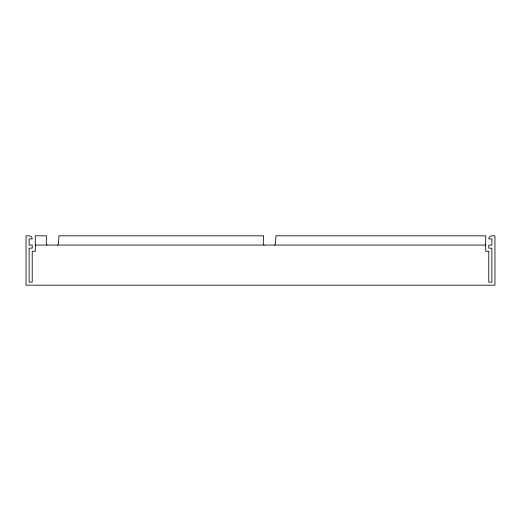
<?xml version="1.0" encoding="UTF-8"?>
<svg xmlns="http://www.w3.org/2000/svg" width="521" height="521" viewBox="0 0 521 521"><rect width="100%" height="100%" fill="white"/><g stroke="black" fill="none" stroke-linecap="round" stroke-linejoin="round"><path stroke-width="0.78" d="M35.304 245.078L485.696 245.078M274.743 245.085A6.167 6.167 0 0 0 275.57 241.998L275.922 235.824L485.696 235.824L485.696 251.246L488.783 251.246L488.783 282.095L491.863 282.095L491.863 248.159L488.783 248.159L488.783 245.078L491.863 245.078L491.863 238.905L488.783 238.905A3.087 3.087 0 0 1 491.863 235.824L494.95 235.824L494.95 285.176L26.05 285.176L26.05 235.824L29.137 235.824A3.087 3.087 0 0 1 32.217 238.905L29.137 238.905L29.137 245.078L32.217 245.078L32.217 248.159L29.137 248.159L29.137 282.095L32.217 282.095L32.217 251.246L35.304 251.246L35.304 235.824L46.59 235.824L46.232 241.998A6.167 6.167 0 0 0 47.059 245.085M264.056 245.085A6.167 6.167 0 0 1 263.229 241.998L263.587 235.824L58.925 235.824L58.573 241.998A6.167 6.167 0 0 1 57.746 245.085"/></g></svg>
